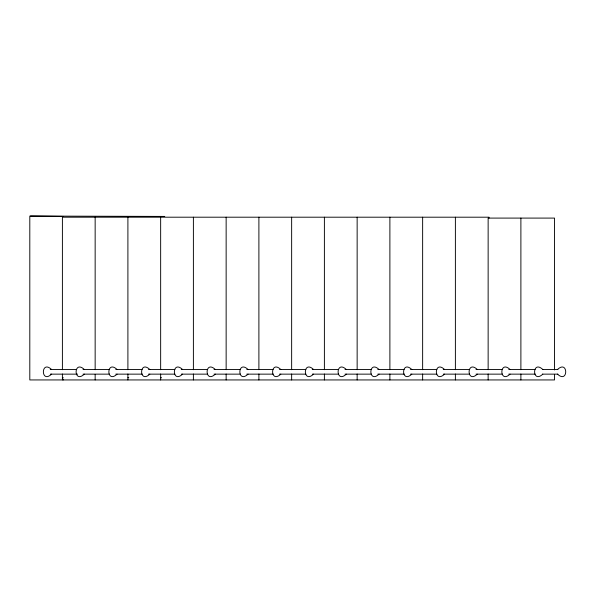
<?xml version="1.0" encoding="UTF-8"?>
<svg xmlns="http://www.w3.org/2000/svg" width="596" height="596" viewBox="0 0 596 596"><rect width="100%" height="100%" fill="white"/><g stroke="black" fill="none" stroke-linecap="round" stroke-linejoin="round"><path stroke-width="0.89" d="M51.569 374.139C40.655 384.345 40.655 359.284 51.569 369.49M84.319 374.139C73.397 384.345 73.397 359.284 84.319 369.49M117.069 374.139C106.148 384.345 106.148 359.284 117.069 369.49M149.82 374.139C138.898 384.345 138.898 359.284 149.82 369.49M182.562 374.139C171.648 384.345 171.648 359.284 182.562 369.49M215.312 374.139C204.398 384.345 204.398 359.284 215.312 369.49M248.063 374.139C237.148 384.345 237.148 359.284 248.063 369.49M280.813 374.139C269.891 384.345 269.891 359.284 280.813 369.49M313.563 374.139C302.641 384.345 302.641 359.284 313.563 369.49M346.313 374.139C335.392 384.345 335.392 359.284 346.313 369.49M379.056 374.139C368.142 384.345 368.142 359.284 379.056 369.49M411.806 374.139C400.892 384.345 400.892 359.284 411.806 369.49M444.556 374.139C433.642 384.345 433.642 359.284 444.556 369.49M477.307 374.139C466.392 384.345 466.392 359.284 477.307 369.49M510.057 374.139C499.135 384.345 499.135 359.284 510.057 369.49M542.807 374.139C531.885 384.345 531.885 359.284 542.807 369.49M557.513 369.49C568.428 359.284 568.428 384.345 557.513 374.139M164.779 216.422L30.538 216.057M50.265 369.49L76.646 369.49M83.015 369.49L109.396 369.49M115.766 369.49L142.146 369.49M148.516 369.49L174.896 369.49M181.266 369.49L207.646 369.49M214.009 369.49L240.397 369.49M246.759 369.49L273.139 369.49M279.509 369.49L305.89 369.49M312.259 369.49L338.64 369.49M345.01 369.49L371.39 369.49M377.76 369.49L404.14 369.49M410.502 369.49L436.89 369.49M443.253 369.49L469.633 369.49M476.003 369.49L502.383 369.49M508.753 369.49L535.133 369.49M542.42 369.49L557.901 369.49M50.265 374.139L77.554 374.139M83.015 374.139L109.396 374.139M115.766 374.139L142.146 374.139M148.516 374.139L174.896 374.139M181.266 374.139L207.646 374.139M214.009 374.139L240.397 374.139M246.759 374.139L273.139 374.139M279.509 374.139L305.89 374.139M312.259 374.139L338.64 374.139M345.01 374.139L371.39 374.139M377.76 374.139L404.14 374.139M410.502 374.139L436.89 374.139M443.253 374.139L469.633 374.139M476.003 374.139L502.383 374.139M508.753 374.139L535.133 374.139M542.42 374.139L557.901 374.139M62.401 377.73L63.288 377.73M127.902 377.73L128.788 377.73M160.652 377.73L161.538 377.73M554.526 369.952L554.526 218.091L488.139 218.091L488.139 369.714M554.526 374.348L554.526 379.943L29.8 379.943L29.8 216.057L63.288 216.422M520.889 218.091L520.889 369.714M520.889 374.012L520.889 379.943M489.025 218.091L489.025 217.197L62.401 217.197L62.401 369.714M488.139 374.012L488.139 379.943M455.389 217.197L455.389 369.714M455.389 374.012L455.389 379.943M422.638 217.197L422.638 369.714M422.638 374.012L422.638 379.943M389.888 217.197L389.888 369.714M389.888 374.012L389.888 379.943M357.146 217.197L357.146 369.714M357.146 374.012L357.146 379.943M324.395 217.197L324.395 369.714M324.395 374.012L324.395 379.943M291.645 217.197L291.645 369.714M291.645 374.012L291.645 379.943M258.895 217.197L258.895 369.714M258.895 374.012L258.895 379.943M226.145 217.197L226.145 369.714M226.145 374.012L226.145 379.943M193.395 217.197L193.395 369.714M193.395 374.012L193.395 379.943M160.652 217.197L160.652 369.714M160.652 374.012L160.652 379.943M127.902 217.197L127.902 369.714M127.902 374.012L127.902 379.943M95.151 217.197L95.151 369.714M95.151 374.363L95.151 379.943M63.288 379.205L63.288 379.943M62.401 374.012L62.401 379.943"/></g></svg>
